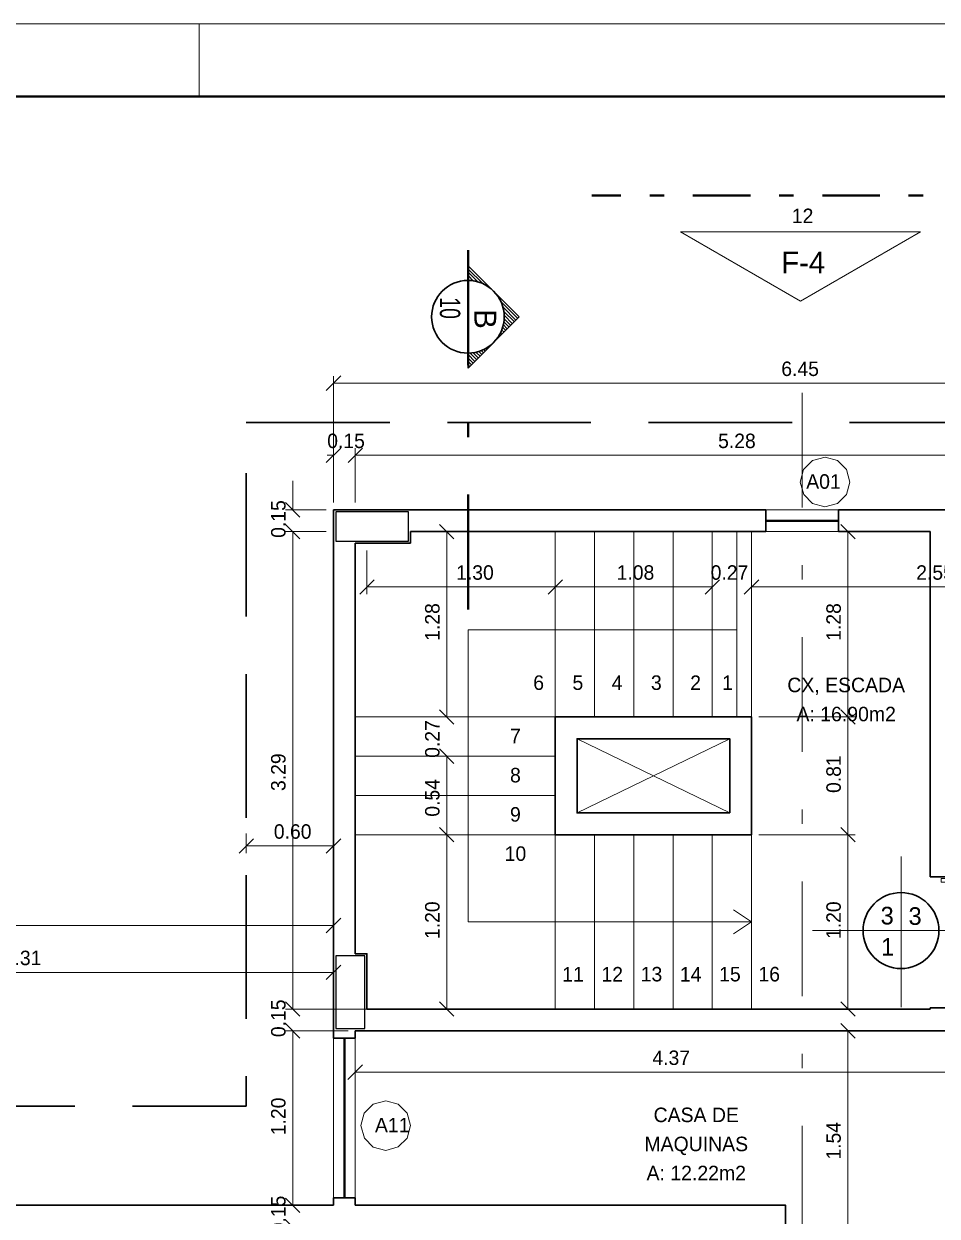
# Model space of a CAD drawing. Header units: metres. Extents: x 3.9 to 63.3, y 8 to 50.1.
# Drawn here: x 25.14 to 31.43, y 41.86 to 50.07 of the extents above; entities that cross this region are included whole.
import ezdxf
from ezdxf.enums import TextEntityAlignment as Align

# ---------------------------------------------------------------- set-up
doc = ezdxf.new("R2010")
doc.units = ezdxf.units.M
doc.header["$MEASUREMENT"] = 0
doc.linetypes.add('DGN Style 3', pattern=[1.383601, 0.988287, -0.395315])
doc.linetypes.add('DGN Style 4', pattern=[1.582247, 0.790629, -0.395315, 0.000988287, -0.395315])
doc.layers.get('Defpoints').update_dxf_attribs({"lineweight": 0})
for name, color, linetype, lineweight in [('$1$23B - Cotas Aux 2', 7, 'Continuous', 0), ('$2$23B - Cotas Aux 2', 7, 'Continuous', 0), ('00-EDIFICACOES TÉRREO', 7, 'Continuous', 0), ('34 - Mobiliário', 7, 'Continuous', 0), ('CORNIJAS_VAR NA PLANTA PTIPO 1', 7, 'Continuous', 0), ('Level 12', 7, 'Continuous', 0), ('Level 25-1', 7, 'Continuous', 0), ('Level 27-1', 7, 'Continuous', 0), ('Level 3', 7, 'Continuous', 0), ('Level 39', 7, 'Continuous', 0), ('Level 46', 7, 'Continuous', 0), ('Level 60-1', 7, 'Continuous', 0), ('Level 63', 7, 'Continuous', 0)]:
    doc.layers.add(name, color=color, linetype=linetype, lineweight=lineweight)
doc.layers.add('6', color=6, linetype='Continuous')
doc.styles.add('Style-INTL_ENGINEERING', font='INTL_ENGINEERING.shx')
doc.dimstyles.get("Standard").update_dxf_attribs({"dimtxt": 0.18, "dimasz": 0.18, "dimexe": 0.18, "dimexo": 0.0625, "dimgap": 0.09, "dimtad": 0, "dimtih": 1, "dimtoh": 1, "dimdec": 4, "dimzin": 1, "dimdsep": 46, "dimtxsty": 'Standard', "dimcen": 0, "dimadec": 0, "dimazin": 0, "dimtfac": 1, "dimtdec": 4, "dimtofl": 0, "dimtmove": 0, "dimatfit": 3, "dimfxl": 0, "dimtolj": 1, "dimtzin": 1, "dimarcsym": 0})

# ---------------------------------------------------------------- blocks, each defined once
blk = doc.blocks.new('*D391')
at = {"layer": 'Defpoints', "color": 2, "linetype": 'Continuous', "lineweight": 0}
for p, q in [((27.2241, 47.546), (27.3236, 47.6455)), ((27.2738, 46.7741), (27.2738, 47.6453)), ((27.2738, 47.5958), (33.7253, 47.5958)), ((33.775, 47.6455), (33.6755, 47.546)), ((33.7253, 46.7741), (33.7253, 47.6453))]:
    blk.add_line(p, q, dxfattribs=at)
at = {"layer": 'Defpoints'}
for p in [(30.4995, 47.5958), (33.7253, 47.5958), (27.2738, 46.7246), (33.7253, 46.7246)]:
    blk.add_point(p, dxfattribs=at)
at = {"layer": 'Defpoints', "color": 2, "linetype": 'Continuous', "lineweight": 0, "style": 'Style-INTL_ENGINEERING'}
blk.add_text('6.45', height=0.0995, dxfattribs=at).set_placement((30.355, 47.695), align=Align.MIDDLE_LEFT)
blk = doc.blocks.new('_Oblique')
at = {"color": 0, "linetype": 'ByBlock', "lineweight": -2}
blk.add_line((0.5, 0.5), (-0.5, -0.5), dxfattribs=at)
blk = doc.blocks.new('*D393')
at = {"layer": 'Defpoints', "color": 2, "linetype": 'Continuous', "lineweight": 0}
for p, q in [((27.3741, 47.0501), (27.4736, 47.1496)), ((27.4238, 46.7741), (27.4238, 47.1493)), ((27.4238, 47.0998), (32.7002, 47.0998)), ((32.75, 47.1496), (32.6505, 47.0501)), ((32.7002, 46.6241), (32.7002, 47.1493))]:
    blk.add_line(p, q, dxfattribs=at)
at = {"layer": 'Defpoints'}
for p in [(30.062, 47.0998), (32.7002, 47.0998), (27.4238, 46.7246), (32.7002, 46.5746)]:
    blk.add_point(p, dxfattribs=at)
at = {"layer": 'Defpoints', "color": 2, "linetype": 'Continuous', "lineweight": 0, "style": 'Style-INTL_ENGINEERING'}
blk.add_text('5.28', height=0.0995, dxfattribs=at).set_placement((29.9202, 47.1991), align=Align.MIDDLE_LEFT)
blk = doc.blocks.new('*D392')
at = {"layer": 'Defpoints', "color": 2, "linetype": 'Continuous', "lineweight": 0}
for p, q in [((27.3236, 47.1496), (27.2241, 47.0501)), ((27.2309, 47.0998), (27.2738, 47.0998)), ((27.2738, 46.7741), (27.2738, 47.1493)), ((27.3741, 47.0501), (27.4736, 47.1496)), ((27.4238, 46.7741), (27.4238, 47.1493)), ((27.6233, 47.0998), (27.4238, 47.0998))]:
    blk.add_line(p, q, dxfattribs=at)
at = {"layer": 'Defpoints'}
for p in [(27.3488, 47.0998), (27.4238, 47.0998), (27.2738, 46.7246), (27.4238, 46.7246)]:
    blk.add_point(p, dxfattribs=at)
at = {"layer": 'Defpoints', "color": 2, "linetype": 'Continuous', "lineweight": 0, "style": 'Style-INTL_ENGINEERING'}
blk.add_text('0.15', height=0.0995, dxfattribs=at).set_placement((27.2309, 47.1991), align=Align.MIDDLE_LEFT)
blk = doc.blocks.new('*D398')
at = {"layer": 'Defpoints', "color": 2, "linetype": 'Continuous', "lineweight": 0}
for p, q in [((28.8002, 46.4476), (28.8002, 46.1443)), ((29.8803, 46.4476), (29.8803, 46.1443)), ((28.7505, 46.1441), (28.85, 46.2436)), ((28.8002, 46.1938), (29.8803, 46.1938)), ((29.93, 46.2436), (29.8305, 46.1441))]:
    blk.add_line(p, q, dxfattribs=at)
at = {"layer": 'Defpoints'}
for p in [(28.8002, 46.4971), (29.8803, 46.4971), (29.3403, 46.1938), (29.8803, 46.1938)]:
    blk.add_point(p, dxfattribs=at)
at = {"layer": 'Defpoints', "color": 2, "linetype": 'Continuous', "lineweight": 0, "style": 'Style-INTL_ENGINEERING'}
blk.add_text('1.08', height=0.0995, dxfattribs=at).set_placement((29.2223, 46.2931), align=Align.MIDDLE_LEFT)
blk = doc.blocks.new('*D399')
at = {"layer": 'Defpoints', "color": 2, "linetype": 'Continuous', "lineweight": 0}
for p, q in [((30.1502, 46.5251), (30.1502, 46.1443)), ((29.8803, 46.4476), (29.8803, 46.1443)), ((29.6808, 46.1938), (29.8803, 46.1938)), ((29.93, 46.2436), (29.8305, 46.1441)), ((30.1005, 46.1441), (30.2, 46.2436)), ((30.3498, 46.1938), (30.1502, 46.1938))]:
    blk.add_line(p, q, dxfattribs=at)
at = {"layer": 'Defpoints'}
for p in [(30.1502, 46.5746), (29.8803, 46.4971), (30.0153, 46.1938), (30.1502, 46.1938)]:
    blk.add_point(p, dxfattribs=at)
at = {"layer": 'Defpoints', "color": 2, "linetype": 'Continuous', "lineweight": 0, "style": 'Style-INTL_ENGINEERING'}
blk.add_text('0.27', height=0.0995, dxfattribs=at).set_placement((29.8691, 46.2931), align=Align.MIDDLE_LEFT)
blk = doc.blocks.new('*D400')
at = {"layer": 'Defpoints', "color": 2, "linetype": 'Continuous', "lineweight": 0}
for p, q in [((30.1502, 46.5251), (30.1502, 46.1443)), ((32.7002, 46.5251), (32.7002, 46.1443)), ((30.1005, 46.1441), (30.2, 46.2436)), ((30.1502, 46.1938), (32.7002, 46.1938)), ((32.75, 46.2436), (32.6505, 46.1441))]:
    blk.add_line(p, q, dxfattribs=at)
at = {"layer": 'Defpoints'}
for p in [(30.1502, 46.5746), (32.7002, 46.5746), (31.4252, 46.1938), (32.7002, 46.1938)]:
    blk.add_point(p, dxfattribs=at)
at = {"layer": 'Defpoints', "color": 2, "linetype": 'Continuous', "lineweight": 0, "style": 'Style-INTL_ENGINEERING'}
blk.add_text('2.55', height=0.0995, dxfattribs=at).set_placement((31.2834, 46.2931), align=Align.MIDDLE_LEFT)
blk = doc.blocks.new('*D397')
at = {"layer": 'Defpoints', "color": 2, "linetype": 'Continuous', "lineweight": 0}
for p, q in [((27.5045, 46.4447), (27.5045, 46.1443)), ((28.8002, 46.4476), (28.8002, 46.1443)), ((27.4548, 46.1441), (27.5543, 46.2436)), ((27.5045, 46.1938), (28.8002, 46.1938)), ((28.85, 46.2436), (28.7505, 46.1441))]:
    blk.add_line(p, q, dxfattribs=at)
at = {"layer": 'Defpoints'}
for p in [(27.5045, 46.4942), (28.8002, 46.4971), (28.2358, 46.1938), (28.8002, 46.1938)]:
    blk.add_point(p, dxfattribs=at)
at = {"layer": 'Defpoints', "color": 2, "linetype": 'Continuous', "lineweight": 0, "style": 'Style-INTL_ENGINEERING'}
blk.add_text('1.30', height=0.0995, dxfattribs=at).set_placement((28.1179, 46.2931), align=Align.MIDDLE_LEFT)
blk = doc.blocks.new('*D402')
at = {"layer": 'Defpoints', "color": 2, "linetype": 'Continuous', "lineweight": 0}
for p, q in [((30.1998, 45.299), (30.8635, 45.299)), ((30.7642, 45.3488), (30.8637, 45.2493)), ((30.814, 44.489), (30.814, 45.299)), ((30.1998, 44.489), (30.8635, 44.489)), ((30.8637, 44.4393), (30.7642, 44.5388))]:
    blk.add_line(p, q, dxfattribs=at)
at = {"layer": 'Defpoints'}
for p in [(30.1502, 45.299), (30.814, 45.299), (30.814, 44.894), (30.1502, 44.489)]:
    blk.add_point(p, dxfattribs=at)
at = {"layer": 'Defpoints', "color": 2, "linetype": 'Continuous', "lineweight": 0, "style": 'Style-INTL_ENGINEERING'}
blk.add_text('0.81', height=0.0995, rotation=90, dxfattribs=at).set_placement((30.7147, 44.7761), align=Align.MIDDLE_LEFT)
blk = doc.blocks.new('*D403')
at = {"layer": 'Defpoints', "color": 2, "linetype": 'Continuous', "lineweight": 0}
for p, q in [((30.7642, 46.6244), (30.8637, 46.5249)), ((30.1998, 46.5746), (30.8635, 46.5746)), ((30.814, 45.299), (30.814, 46.5746)), ((30.1998, 45.299), (30.8635, 45.299)), ((30.8637, 45.2493), (30.7642, 45.3488))]:
    blk.add_line(p, q, dxfattribs=at)
at = {"layer": 'Defpoints'}
for p in [(30.1502, 46.5746), (30.814, 46.5746), (30.814, 45.9368), (30.1502, 45.299)]:
    blk.add_point(p, dxfattribs=at)
at = {"layer": 'Defpoints', "color": 2, "linetype": 'Continuous', "lineweight": 0, "style": 'Style-INTL_ENGINEERING'}
blk.add_text('1.28', height=0.0995, rotation=90, dxfattribs=at).set_placement((30.7147, 45.8232), align=Align.MIDDLE_LEFT)
blk = doc.blocks.new('*D401')
at = {"layer": 'Defpoints', "color": 2, "linetype": 'Continuous', "lineweight": 0}
for p, q in [((30.1998, 44.489), (30.8635, 44.489)), ((30.7642, 44.5388), (30.8637, 44.4393)), ((30.814, 43.289), (30.814, 44.489)), ((30.8637, 43.2393), (30.7642, 43.3388)), ((30.1998, 43.289), (30.8635, 43.289))]:
    blk.add_line(p, q, dxfattribs=at)
at = {"layer": 'Defpoints'}
for p in [(30.1502, 44.489), (30.814, 44.489), (30.814, 43.889), (30.1502, 43.289)]:
    blk.add_point(p, dxfattribs=at)
at = {"layer": 'Defpoints', "color": 2, "linetype": 'Continuous', "lineweight": 0, "style": 'Style-INTL_ENGINEERING'}
blk.add_text('1.20', height=0.0995, rotation=90, dxfattribs=at).set_placement((30.7147, 43.7711), align=Align.MIDDLE_LEFT)
blk = doc.blocks.new('*D407')
at = {"layer": 'Defpoints', "color": 2, "linetype": 'Continuous', "lineweight": 0}
for p, q in [((27.4235, 43.0895), (27.4235, 42.8055)), ((31.7969, 42.9896), (31.7969, 42.8055)), ((27.3738, 42.8052), (27.4733, 42.9047)), ((27.4235, 42.855), (31.7969, 42.855)), ((31.8466, 42.9047), (31.7471, 42.8052))]:
    blk.add_line(p, q, dxfattribs=at)
at = {"layer": 'Defpoints'}
for p in [(27.4235, 43.139), (31.7969, 43.0391), (29.6102, 42.855), (31.7969, 42.855)]:
    blk.add_point(p, dxfattribs=at)
at = {"layer": 'Defpoints', "color": 2, "linetype": 'Continuous', "lineweight": 0, "style": 'Style-INTL_ENGINEERING'}
blk.add_text('4.37', height=0.0995, dxfattribs=at).set_placement((29.4684, 42.9542), align=Align.MIDDLE_LEFT)
blk = doc.blocks.new('*D415')
at = {"layer": 'Defpoints', "color": 2, "linetype": 'Continuous', "lineweight": 0}
for p, q in [((26.9934, 42.1385), (26.9934, 41.939)), ((27.0432, 41.8893), (26.9437, 41.9888)), ((27.1743, 41.939), (26.9439, 41.939)), ((26.9437, 41.8388), (27.0432, 41.7393)), ((27.1743, 41.789), (26.9439, 41.789)), ((26.9934, 41.7461), (26.9934, 41.789))]:
    blk.add_line(p, q, dxfattribs=at)
at = {"layer": 'Defpoints'}
for p in [(26.9934, 41.939), (27.2238, 41.939), (26.9934, 41.864), (27.2238, 41.789)]:
    blk.add_point(p, dxfattribs=at)
at = {"layer": 'Defpoints', "color": 2, "linetype": 'Continuous', "lineweight": 0, "style": 'Style-INTL_ENGINEERING'}
blk.add_text('0.15', height=0.0995, rotation=90, dxfattribs=at).set_placement((26.8942, 41.7461), align=Align.MIDDLE_LEFT)
blk = doc.blocks.new('*D416')
at = {"layer": 'Defpoints', "color": 2, "linetype": 'Continuous', "lineweight": 0}
for p, q in [((26.9437, 43.1888), (27.0432, 43.0893)), ((27.3743, 43.139), (26.9439, 43.139)), ((26.9934, 41.939), (26.9934, 43.139)), ((27.0432, 41.8893), (26.9437, 41.9888)), ((27.1743, 41.939), (26.9439, 41.939))]:
    blk.add_line(p, q, dxfattribs=at)
at = {"layer": 'Defpoints'}
for p in [(26.9934, 43.139), (27.4238, 43.139), (26.9934, 42.539), (27.2238, 41.939)]:
    blk.add_point(p, dxfattribs=at)
at = {"layer": 'Defpoints', "color": 2, "linetype": 'Continuous', "lineweight": 0, "style": 'Style-INTL_ENGINEERING'}
blk.add_text('1.20', height=0.0995, rotation=90, dxfattribs=at).set_placement((26.8942, 42.4211), align=Align.MIDDLE_LEFT)
blk = doc.blocks.new('*D417')
at = {"layer": 'Defpoints', "color": 2, "linetype": 'Continuous', "lineweight": 0}
for p, q in [((26.9934, 43.4885), (26.9934, 43.289)), ((27.0432, 43.2393), (26.9437, 43.3388)), ((27.5658, 43.289), (26.9439, 43.289)), ((26.9437, 43.1888), (27.0432, 43.0893)), ((27.3743, 43.139), (26.9439, 43.139)), ((26.9934, 43.0961), (26.9934, 43.139))]:
    blk.add_line(p, q, dxfattribs=at)
at = {"layer": 'Defpoints'}
for p in [(26.9934, 43.289), (27.6153, 43.289), (26.9934, 43.214), (27.4238, 43.139)]:
    blk.add_point(p, dxfattribs=at)
at = {"layer": 'Defpoints', "color": 2, "linetype": 'Continuous', "lineweight": 0, "style": 'Style-INTL_ENGINEERING'}
blk.add_text('0.15', height=0.0995, rotation=90, dxfattribs=at).set_placement((26.8942, 43.0961), align=Align.MIDDLE_LEFT)
blk = doc.blocks.new('*D418')
at = {"layer": 'Defpoints', "color": 2, "linetype": 'Continuous', "lineweight": 0}
for p, q in [((26.9437, 46.6244), (27.0432, 46.5249)), ((27.2243, 46.5746), (26.9439, 46.5746)), ((26.9934, 43.289), (26.9934, 46.5746)), ((27.0432, 43.2393), (26.9437, 43.3388)), ((27.5658, 43.289), (26.9439, 43.289))]:
    blk.add_line(p, q, dxfattribs=at)
at = {"layer": 'Defpoints'}
for p in [(26.9934, 46.5746), (27.2738, 46.5746), (26.9934, 44.9318), (27.6153, 43.289)]:
    blk.add_point(p, dxfattribs=at)
at = {"layer": 'Defpoints', "color": 2, "linetype": 'Continuous', "lineweight": 0, "style": 'Style-INTL_ENGINEERING'}
blk.add_text('3.29', height=0.0995, rotation=90, dxfattribs=at).set_placement((26.8942, 44.7896), align=Align.MIDDLE_LEFT)
blk = doc.blocks.new('*D419')
at = {"layer": 'Defpoints', "color": 2, "linetype": 'Continuous', "lineweight": 0}
for p, q in [((26.9934, 46.9241), (26.9934, 46.7246)), ((27.0432, 46.6749), (26.9437, 46.7744)), ((27.2243, 46.7246), (26.9439, 46.7246)), ((26.9437, 46.6244), (27.0432, 46.5249)), ((27.2243, 46.5746), (26.9439, 46.5746)), ((26.9934, 46.5317), (26.9934, 46.5746))]:
    blk.add_line(p, q, dxfattribs=at)
at = {"layer": 'Defpoints'}
for p in [(26.9934, 46.7246), (27.2738, 46.7246), (26.9934, 46.6496), (27.2738, 46.5746)]:
    blk.add_point(p, dxfattribs=at)
at = {"layer": 'Defpoints', "color": 2, "linetype": 'Continuous', "lineweight": 0, "style": 'Style-INTL_ENGINEERING'}
blk.add_text('0.15', height=0.0995, rotation=90, dxfattribs=at).set_placement((26.8942, 46.5317), align=Align.MIDDLE_LEFT)
blk = doc.blocks.new('*U420')
at = {"layer": '00-EDIFICACOES TÉRREO', "color": 4, "linetype": 'Continuous', "lineweight": 0, "flags": 128}
blk.add_lwpolyline([(0.171, 0), (0.147, 0.0856), (0.0857, 0.1478), (-0.0002, 0.1705), (-0.0859, 0.1477), (-0.1482, 0.0857), (-0.171, -0.0002), (-0.147, -0.0858), (-0.0864, -0.1478), (-0.0005, -0.1705), (0.0861, -0.1472), (0.1471, -0.0859)], close=True, dxfattribs=at)
at = {"layer": '00-EDIFICACOES TÉRREO', "color": 4, "linetype": 'Continuous', "lineweight": 0, "style": 'Style-INTL_ENGINEERING'}
blk.add_text('A11', height=0.09997, rotation=0.00068, dxfattribs=at).set_placement((-0.0748, -0.0468))
blk = doc.blocks.new('*D422')
at = {"layer": 'Defpoints', "color": 2, "linetype": 'Continuous', "lineweight": 0}
for p, q in [((28.0033, 45.0788), (28.1028, 44.9793)), ((28.0625, 45.029), (28.0035, 45.029)), ((28.053, 44.489), (28.053, 45.029)), ((28.1028, 44.4393), (28.0033, 44.5388)), ((28.0625, 44.489), (28.0035, 44.489))]:
    blk.add_line(p, q, dxfattribs=at)
at = {"layer": 'Defpoints'}
for p in [(28.053, 45.029), (28.112, 45.029), (28.053, 44.759), (28.112, 44.489)]:
    blk.add_point(p, dxfattribs=at)
at = {"layer": 'Defpoints', "color": 2, "linetype": 'Continuous', "lineweight": 0, "style": 'Style-INTL_ENGINEERING'}
blk.add_text('0.54', height=0.0995, rotation=90, dxfattribs=at).set_placement((27.9537, 44.6129), align=Align.MIDDLE_LEFT)
blk = doc.blocks.new('*D423')
at = {"layer": 'Defpoints', "color": 2, "linetype": 'Continuous', "lineweight": 0}
for p, q in [((28.053, 45.4985), (28.053, 45.299)), ((28.1028, 45.2493), (28.0033, 45.3488)), ((28.0625, 45.299), (28.0035, 45.299)), ((28.0033, 45.0788), (28.1028, 44.9793)), ((28.0625, 45.029), (28.0035, 45.029)), ((28.053, 44.8295), (28.053, 45.029))]:
    blk.add_line(p, q, dxfattribs=at)
at = {"layer": 'Defpoints'}
for p in [(28.053, 45.299), (28.112, 45.299), (28.053, 45.164), (28.112, 45.029)]:
    blk.add_point(p, dxfattribs=at)
at = {"layer": 'Defpoints', "color": 2, "linetype": 'Continuous', "lineweight": 0, "style": 'Style-INTL_ENGINEERING'}
blk.add_text('0.27', height=0.0995, rotation=90, dxfattribs=at).set_placement((27.9537, 45.0179), align=Align.MIDDLE_LEFT)
blk = doc.blocks.new('*D424')
at = {"layer": 'Defpoints', "color": 2, "linetype": 'Continuous', "lineweight": 0}
for p, q in [((28.0033, 46.6244), (28.1028, 46.5249)), ((28.255, 46.5746), (28.0035, 46.5746)), ((28.053, 45.299), (28.053, 46.5746)), ((28.1028, 45.2493), (28.0033, 45.3488)), ((28.0625, 45.299), (28.0035, 45.299))]:
    blk.add_line(p, q, dxfattribs=at)
at = {"layer": 'Defpoints'}
for p in [(28.053, 46.5746), (28.3045, 46.5746), (28.053, 45.9368), (28.112, 45.299)]:
    blk.add_point(p, dxfattribs=at)
at = {"layer": 'Defpoints', "color": 2, "linetype": 'Continuous', "lineweight": 0, "style": 'Style-INTL_ENGINEERING'}
blk.add_text('1.28', height=0.0995, rotation=90, dxfattribs=at).set_placement((27.9537, 45.8232), align=Align.MIDDLE_LEFT)
blk = doc.blocks.new('*D421')
at = {"layer": 'Defpoints', "color": 2, "linetype": 'Continuous', "lineweight": 0}
for p, q in [((28.0033, 44.5388), (28.1028, 44.4393)), ((28.0625, 44.489), (28.0035, 44.489)), ((28.053, 43.289), (28.053, 44.489)), ((28.1028, 43.2393), (28.0033, 43.3388)), ((28.7508, 43.289), (28.0035, 43.289))]:
    blk.add_line(p, q, dxfattribs=at)
at = {"layer": 'Defpoints'}
for p in [(28.053, 44.489), (28.112, 44.489), (28.053, 43.889), (28.8002, 43.289)]:
    blk.add_point(p, dxfattribs=at)
at = {"layer": 'Defpoints', "color": 2, "linetype": 'Continuous', "lineweight": 0, "style": 'Style-INTL_ENGINEERING'}
blk.add_text('1.20', height=0.0995, rotation=90, dxfattribs=at).set_placement((27.9537, 43.7711), align=Align.MIDDLE_LEFT)
blk = doc.blocks.new('*D505')
at = {"layer": 'Defpoints', "color": 2, "linetype": 'Continuous', "lineweight": 0}
for p, q in [((22.9148, 43.492), (23.0143, 43.5915)), ((22.9645, 42.7385), (22.9645, 43.5913)), ((27.3236, 43.5915), (27.2241, 43.492)), ((27.2738, 43.1386), (27.2738, 43.5913)), ((22.9645, 43.5418), (27.2738, 43.5418))]:
    blk.add_line(p, q, dxfattribs=at)
at = {"layer": 'Defpoints'}
for p in [(25.1192, 43.5418), (27.2738, 43.5418), (27.2738, 43.0891), (22.9645, 42.689)]:
    blk.add_point(p, dxfattribs=at)
at = {"layer": 'Defpoints', "color": 2, "linetype": 'Continuous', "lineweight": 0, "style": 'Style-INTL_ENGINEERING'}
blk.add_text('4.31', height=0.0995, dxfattribs=at).set_placement((25.0056, 43.641), align=Align.MIDDLE_LEFT)
blk = doc.blocks.new('*D506')
at = {"layer": 'Defpoints', "color": 2, "linetype": 'Continuous', "lineweight": 0}
for p, q in [((14.0848, 43.8142), (14.1843, 43.9137)), ((14.1346, 42.7385), (14.1346, 43.9134)), ((27.3236, 43.9137), (27.2241, 43.8142)), ((27.2738, 43.4886), (27.2738, 43.9134)), ((27.2738, 43.8639), (14.1346, 43.8639))]:
    blk.add_line(p, q, dxfattribs=at)
at = {"layer": 'Defpoints'}
for p in [(14.1346, 43.8639), (20.7042, 43.8639), (27.2738, 43.4391), (14.1346, 42.689)]:
    blk.add_point(p, dxfattribs=at)
at = {"layer": 'Defpoints', "color": 2, "linetype": 'Continuous', "lineweight": 0, "style": 'Style-INTL_ENGINEERING'}
blk.add_text('13.14', height=0.0995, dxfattribs=at).set_placement((20.5741, 43.9632), align=Align.MIDDLE_LEFT)
blk = doc.blocks.new('*D598')
at = {"layer": 'Defpoints', "color": 2, "linetype": 'Continuous', "lineweight": 0}
for p, q in [((30.7642, 43.1888), (30.8637, 43.0893)), ((29.6598, 43.139), (30.8635, 43.139)), ((30.814, 43.139), (30.814, 41.5946)), ((30.8637, 41.5449), (30.7642, 41.6444)), ((31.0415, 41.5946), (30.7645, 41.5946))]:
    blk.add_line(p, q, dxfattribs=at)
at = {"layer": 'Defpoints'}
for p in [(29.6103, 43.139), (30.814, 42.3668), (30.814, 41.5946), (31.091, 41.5946)]:
    blk.add_point(p, dxfattribs=at)
at = {"layer": 'Defpoints', "color": 2, "linetype": 'Continuous', "lineweight": 0, "style": 'Style-INTL_ENGINEERING'}
blk.add_text('1.54', height=0.0995, rotation=90, dxfattribs=at).set_placement((30.7147, 42.2532), align=Align.MIDDLE_LEFT)
blk = doc.blocks.new('*U615')
at = {"layer": 'Level 3', "color": 2, "linetype": 'DGN Style 4', "lineweight": 40}
blk.add_line((-0.729, -2.874), (-0.729, 2.873), dxfattribs=at)
at = {"layer": 'Level 3', "color": 2, "linetype": 'Continuous', "lineweight": 13, "extrusion": (0, 0, -1), "flags": 128}
blk.add_lwpolyline([(0.228, 1.65), (0.228, -1.651), (-0.726, -0.002)], close=True, dxfattribs=at)
at = {"layer": 'Level 3', "color": 2, "linetype": 'Continuous', "lineweight": 30, "extrusion": (0, 0, -1), "style": 'Style-INTL_ENGINEERING'}
blk.add_text('F-4', height=0.3001, rotation=269.9993, dxfattribs=at).set_placement((-0.194, -0.038), align=Align.MIDDLE_CENTER)
at = {"layer": 'Level 3', "color": 2, "linetype": 'Continuous', "lineweight": 13, "extrusion": (0, 0, -1), "style": 'Style-INTL_ENGINEERING'}
blk.add_text('12', height=0.2, rotation=269.9993, dxfattribs=at).set_placement((0.448, -0.03), align=Align.MIDDLE_CENTER)
blk = doc.blocks.new('*U617')
at = {"layer": 'Level 3', "color": 2, "linetype": 'DGN Style 4', "lineweight": 40}
blk.add_line((-0.0443, 6.0394), (-0.0447, 8.5529), dxfattribs=at)
at = {"layer": 'Level 3', "color": 2, "linetype": 'Continuous', "lineweight": 30}
for p, q in [((-0.0454, 8.3031), (-0.0451, 8.406)), ((-0.0451, 8.406), (0.308, 8.0529)), ((0.308, 8.0529), (-0.0446, 7.699)), ((-0.0446, 7.699), (-0.0454, 7.803))]:
    blk.add_line(p, q, dxfattribs=at)
at = {"layer": 'Level 3', "color": 2, "linetype": 'Continuous', "lineweight": 13}
for p, q in [((-0.0449, 8.384), (0.0591, 8.2804)), ((-0.0453, 8.3127), (-0.0335, 8.302)), ((-0.0446, 8.3599), (0.0223, 8.2945)), ((-0.0444, 8.3369), (-0.0075, 8.2998)), ((0.1824, 8.157), (0.2975, 8.0418)), ((0.1963, 8.1197), (0.2854, 8.0304)), ((0.2017, 8.0899), (0.2744, 8.0179)), ((0.2044, 8.0405), (0.2503, 7.9939)), ((0.2045, 8.0642), (0.2619, 8.0062)), ((0.1885, 7.9621), (0.2033, 7.9468)), ((0.1944, 7.9799), (0.2156, 7.9588)), ((0.1992, 7.9988), (0.2257, 7.9709)), ((0.2024, 8.0197), (0.2384, 7.9832)), ((0.1442, 7.8893), (0.1445, 7.8877)), ((0.1545, 7.902), (0.1561, 7.9)), ((0.1641, 7.9161), (0.1679, 7.9119)), ((0.1732, 7.9299), (0.1791, 7.9239)), ((0.1812, 7.9459), (0.1914, 7.936)), ((-0.0446, 7.795), (0.0026, 7.7469)), ((-0.0295, 7.8028), (0.0143, 7.7592)), ((-0.0085, 7.8048), (0.0263, 7.7717)), ((0.0113, 7.809), (0.0384, 7.782)), ((0.0302, 7.8138), (0.0496, 7.794)), ((0.0473, 7.8199), (0.0619, 7.8061)), ((0.0635, 7.8278), (0.0733, 7.8177)), ((0.079, 7.836), (0.0854, 7.8292)), ((0.0934, 7.8452), (0.0973, 7.841)), ((0.1075, 7.8548), (0.1091, 7.8529)), ((-0.045, 7.771), (-0.0086, 7.7348)), ((-0.0448, 7.748), (-0.0208, 7.7227)), ((-0.0446, 7.7238), (-0.033, 7.7124)), ((-0.0444, 7.7008), (-0.0446, 7.7001))]:
    blk.add_line(p, q, dxfattribs=at)
at = {"layer": 'Level 3', "color": 2, "linetype": 'Continuous', "lineweight": 30}
blk.add_circle((-0.0451, 8.0536), 0.25, dxfattribs=at)
at = {"layer": 'Level 3', "color": 2, "linetype": 'Continuous', "lineweight": 13}
blk.add_arc((-0.0451, 8.0536), 0.25, 270.00068, 90.00068, dxfattribs=at)
for p in [(0.1321, 7.8768), (0.1203, 7.8649)]:
    blk.add_point(p, dxfattribs=at)
at = {"layer": 'Level 3', "color": 2, "linetype": 'Continuous', "lineweight": 13, "style": 'Style-INTL_ENGINEERING', "width": 0.714283}
blk.add_text('10', height=0.13999, rotation=270.00068, dxfattribs=at).set_placement((-0.168, 8.0391), align=Align.MIDDLE_RIGHT)
at = {"layer": 'Level 3', "color": 2, "linetype": 'Continuous', "lineweight": 30, "style": 'Style-INTL_ENGINEERING'}
blk.add_text('B', height=0.15, rotation=270.00068, dxfattribs=at).set_placement((-0.0005, 8.105))
blk = doc.blocks.new('INDESP')
at = {"layer": 'Level 3', "color": 131, "linetype": 'Continuous', "lineweight": 0}
for p, q in [((0.01506, -0.01302), (0.01507, 0.01257)), ((0.00001, 0), (0.03099, 0))]:
    blk.add_line(p, q, dxfattribs=at)
at = {"layer": 'Level 3', "color": 131, "linetype": 'Continuous', "lineweight": 13}
blk.add_line((0.0221, 0), (0.02213, 0.00002), dxfattribs=at)
at = {"layer": 'Level 3', "color": 131, "linetype": 'Continuous', "lineweight": 30}
blk.add_circle((0.01505, 0.00001), 0.00645, dxfattribs=at)
at = {"layer": 'Level 3', "color": 131, "linetype": 'Continuous', "lineweight": 30, "style": 'Style-INTL_ENGINEERING'}
for s, p in [('3', (0.01159, 0.00105)), ('3', (0.01633, 0.00098)), ('1', (0.01167, -0.00425))]:
    blk.add_text(s, height=0.003, rotation=0, dxfattribs=at).set_placement(p)
blk = doc.blocks.new('*U346')
at = {"layer": '00-EDIFICACOES TÉRREO', "color": 4, "linetype": 'Continuous', "lineweight": 0, "flags": 128}
blk.add_lwpolyline([(0.00342, 0), (0.00294, 0.00172), (0.00172, 0.00296), (0, 0.00342), (-0.00171, 0.00296), (-0.00296, 0.00172), (-0.00341, 0), (-0.00294, -0.00171), (-0.00172, -0.00295), (-0.00001, -0.00341), (0.00173, -0.00294), (0.00295, -0.00171)], close=True, dxfattribs=at)
at = {"layer": '00-EDIFICACOES TÉRREO', "color": 4, "linetype": 'Continuous', "lineweight": 0, "style": 'Style-INTL_ENGINEERING'}
blk.add_text('A01', height=0.001999, rotation=359.9999, dxfattribs=at).set_placement((-0.00259, -0.00093))
blk = doc.blocks.new('*D629')
at = {"layer": 'Defpoints', "color": 2, "linetype": 'Continuous', "lineweight": 0}
for p, q in [((26.6739, 44.4975), (26.6739, 44.3622)), ((26.6241, 44.3619), (26.7236, 44.4614)), ((26.8636, 44.4117), (26.6739, 44.4117)), ((26.6739, 44.4117), (27.2738, 44.4117)), ((27.3236, 44.4614), (27.2241, 44.3619)), ((27.2738, 44.4312), (27.2738, 44.3622))]:
    blk.add_line(p, q, dxfattribs=at)
at = {"layer": 'Defpoints'}
for p in [(26.6739, 44.547), (27.2738, 44.4807), (26.6739, 44.4117), (27.0167, 44.4117)]:
    blk.add_point(p, dxfattribs=at)
at = {"layer": 'Defpoints', "color": 2, "linetype": 'Continuous', "lineweight": 0, "style": 'Style-INTL_ENGINEERING'}
blk.add_text('0.60', height=0.0995, dxfattribs=at).set_placement((26.8636, 44.5109), align=Align.MIDDLE_LEFT)
blk = doc.blocks.new('J140B_')
at = {"layer": '$1$23B - Cotas Aux 2', "color": 7, "linetype": 'Continuous', "lineweight": 30}
for p, q in [((0, 0), (0, 0.15)), ((0.5001, 0), (0.5, 0.15))]:
    blk.add_line(p, q, dxfattribs=at)
at = {"layer": '$1$23B - Cotas Aux 2', "color": 7, "linetype": 'Continuous', "lineweight": 0}
for p, q in [((0, 0.15), (0.5, 0.15)), ((0, 0), (0.5001, 0))]:
    blk.add_line(p, q, dxfattribs=at)
at = {"layer": 'Level 60-1', "color": 7, "linetype": 'Continuous', "lineweight": 40}
blk.add_line((0, 0.075), (0.5001, 0.075), dxfattribs=at)
blk = doc.blocks.new('*U75')
at = {"layer": '34 - Mobiliário', "color": 7, "linetype": 'Continuous', "lineweight": 40}
blk.add_line((0, 0.55), (0, -0.55), dxfattribs=at)
at = {"layer": 'CORNIJAS_VAR NA PLANTA PTIPO 1', "color": 7, "linetype": 'Continuous', "lineweight": 30}
for p, q in [((-0.075, 0.55), (0.075, 0.55)), ((-0.075, -0.55), (0.075, -0.55))]:
    blk.add_line(p, q, dxfattribs=at)
at = {"layer": 'CORNIJAS_VAR NA PLANTA PTIPO 1', "color": 7, "linetype": 'Continuous', "lineweight": 0}
for p, q in [((-0.075, 0.55), (-0.075, -0.55)), ((0.075, 0.55), (0.075, -0.55))]:
    blk.add_line(p, q, dxfattribs=at)
blk = doc.blocks.new('P80D')
at = {"layer": '$1$23B - Cotas Aux 2', "color": 7, "linetype": 'Continuous', "lineweight": 30}
for p, q in [((0, 0), (0, 0.15)), ((0.9, 0), (0.9, 0.15))]:
    blk.add_line(p, q, dxfattribs=at)
at = {"layer": '$2$23B - Cotas Aux 2', "color": 7, "linetype": 'Continuous', "lineweight": 13}
for p, q in [((0.035, 0.975), (0.01, 0.975)), ((0.01, 0.975), (0.01, 0.075)), ((0.035, 0.075), (0.035, 0.975)), ((0.01, 0.075), (0.035, 0.075))]:
    blk.add_line(p, q, dxfattribs=at)
blk.add_ellipse((-0.0046, 0.0749), major_axis=(0.9046, 0), ratio=0.995042, start_param=6.283183, end_param=7.810215, dxfattribs=at)

msp = doc.modelspace()

# ---------------------------------------------------------------- linework, layer by layer
at = {"layer": '6', "linetype": 'Continuous'}
for points in [[(27.2895, 46.5096), (27.7895, 46.5096), (27.7895, 46.7096), (27.2895, 46.7096), (27.2895, 46.5096)], [(27.2895, 43.1546), (27.4895, 43.1546), (27.4895, 43.6546), (27.2895, 43.6546), (27.2895, 43.1546)]]:
    msp.add_lwpolyline(points, dxfattribs=at)
at = {"layer": 'Defpoints', "color": 3, "linetype": 'DGN Style 4', "lineweight": 0}
msp.add_line((30.4996, 47.5301), (30.4996, 31.4338), dxfattribs=at)
at = {"layer": 'Level 25-1', "color": 7, "linetype": 'Continuous', "lineweight": 30}
for p, q in [((27.2738, 46.7246), (30.2495, 46.7246)), ((27.2738, 43.0891), (27.2738, 46.7246)), ((30.7496, 46.7246), (33.7253, 46.7246)), ((27.8045, 46.5746), (30.2495, 46.5746)), ((27.8045, 46.4946), (27.8045, 46.5746)), ((30.7495, 46.5746), (31.3795, 46.5746)), ((31.3795, 44.198), (31.3795, 46.5746)), ((27.4238, 46.4944), (27.8045, 46.4946)), ((27.4238, 45.6284), (27.4238, 46.4944)), ((27.4238, 43.6696), (27.4238, 45.6284)), ((27.6153, 43.289), (27.5045, 43.289)), ((31.3795, 43.289), (27.6153, 43.289)), ((31.3795, 43.289), (31.3795, 43.298)), ((27.4238, 43.0891), (27.4238, 43.139)), ((32.4245, 43.139), (27.4238, 43.139)), ((27.2738, 41.939), (27.2738, 41.9891)), ((27.4238, 41.939), (27.4238, 41.989))]:
    msp.add_line(p, q, dxfattribs=at)
at = {"layer": 'Level 25-1', "color": 7, "linetype": 'Continuous', "lineweight": 13}
for p, q in [((30.0502, 45.299), (30.0502, 46.5746)), ((30.1502, 45.299), (30.1502, 46.5746))]:
    msp.add_line(p, q, dxfattribs=at)
at = {"layer": 'Level 25-1', "color": 7, "linetype": 'Continuous', "lineweight": 30, "flags": 128}
msp.add_lwpolyline([(27.4238, 43.6696), (27.5045, 43.6696), (27.5045, 43.289)], dxfattribs=at)
at = {"layer": 'Level 27-1', "color": 7, "linetype": 'DGN Style 3', "lineweight": 30, "flags": 128}
msp.add_lwpolyline([(26.6738, 47.3246), (34.3252, 47.3246), (34.3252, 42.6217), (42.4146, 42.6217), (42.4146, 43.289), (46.4145, 43.289), (46.4145, 37.6217), (14.5846, 37.6217), (14.5846, 43.289), (18.5846, 43.289), (18.5846, 42.6217), (26.6738, 42.6217)], close=True, dxfattribs=at)
at = {"layer": 'Level 39', "color": 7, "linetype": 'Continuous', "lineweight": 30, "flags": 128}
for points in [[(23.0646, 41.939), (27.2738, 41.939)], [(27.4238, 41.939), (30.3849, 41.939), (30.3849, 38.3717)]]:
    msp.add_lwpolyline(points, dxfattribs=at)
at = {"layer": 'Level 46', "color": 230, "linetype": 'Continuous', "lineweight": 0}
for p, q in [((28.8002, 45.299), (28.8002, 46.5746)), ((29.0703, 45.299), (29.0703, 46.5746)), ((29.3403, 45.299), (29.3403, 46.5746)), ((29.6103, 45.299), (29.6103, 46.5746)), ((29.8803, 45.299), (29.8803, 46.5746)), ((30.0502, 45.899), (28.2003, 45.899)), ((28.2003, 43.889), (28.2003, 45.899)), ((28.8002, 45.299), (27.4238, 45.299)), ((27.4238, 45.029), (28.8002, 45.029)), ((27.4238, 44.759), (28.8002, 44.759)), ((27.4238, 44.489), (28.8002, 44.489)), ((28.8002, 43.289), (28.8002, 44.489)), ((29.0703, 43.289), (29.0703, 44.489)), ((29.3403, 43.289), (29.3403, 44.489)), ((29.6103, 43.289), (29.6103, 44.489)), ((29.8803, 43.289), (29.8803, 44.489)), ((30.1502, 43.289), (30.1502, 44.489)), ((30.1502, 43.889), (30.0269, 43.9714)), ((28.2003, 43.889), (30.1502, 43.889)), ((30.1502, 43.889), (30.0269, 43.8066))]:
    msp.add_line(p, q, dxfattribs=at)
at = {"layer": 'Level 46', "color": 7, "linetype": 'Continuous', "lineweight": 0}
for p, q in [((30.0003, 44.639), (28.9503, 45.149)), ((28.9503, 44.639), (30.0003, 45.149))]:
    msp.add_line(p, q, dxfattribs=at)
at = {"layer": 'Level 46', "color": 7, "linetype": 'Continuous', "lineweight": 30, "flags": 128}
for points in [[(30.1502, 44.489), (28.8002, 44.489), (28.8002, 45.299), (30.1502, 45.299)], [(30.0003, 44.639), (28.9503, 44.639), (28.9503, 45.149), (30.0003, 45.149)]]:
    msp.add_lwpolyline(points, close=True, dxfattribs=at)
at = {"layer": 'Level 63', "color": 131, "linetype": 'Continuous', "lineweight": 0}
msp.add_line((26.3495, 50.0686), (26.35, 49.5686), dxfattribs=at)
at = {"layer": 'Level 63', "color": 131, "linetype": 'Continuous', "lineweight": 40}
msp.add_line((5.1495, 49.5691), (62.85, 49.5686), dxfattribs=at)
at = {"layer": 'Level 63', "color": 131, "linetype": 'Continuous', "lineweight": 0, "flags": 128}
msp.add_lwpolyline([(63.3495, 50.0686), (3.899, 50.0686), (3.899, 8.0186), (63.3495, 8.0186)], close=True, dxfattribs=at)

# ---------------------------------------------------------------- block references
at = {"layer": '$1$23B - Cotas Aux 2', "color": 7, "linetype": 'Continuous', "lineweight": 30, "xscale": 0.9999953433792164, "yscale": 0.9999953433792164, "rotation": 180}
msp.add_blockref('J140B_', (30.7496, 46.7246), dxfattribs=at)
at = {"layer": '$1$23B - Cotas Aux 2', "color": 7, "linetype": 'Continuous', "lineweight": 30, "rotation": 269.9997332019925}
msp.add_blockref('P80D', (31.3795, 44.198), dxfattribs=at)
at = {"layer": '00-EDIFICACOES TÉRREO', "color": 4, "linetype": 'Continuous', "lineweight": 0, "xscale": 50.00000000487893, "yscale": 50.00000000487893, "zscale": 50.00000000487893, "rotation": 0.0008004141529982}
msp.add_blockref('*U346', (30.656, 46.9159), dxfattribs=at)
at = {"layer": '00-EDIFICACOES TÉRREO', "color": 4, "linetype": 'Continuous', "lineweight": 0}
msp.add_blockref('*U420', (27.634, 42.4874), dxfattribs=at)
at = {"layer": 'CORNIJAS_VAR NA PLANTA PTIPO 1', "color": 7, "linetype": 'Continuous', "lineweight": 30, "extrusion": (0, 0, -1)}
msp.add_blockref('*U75', (-27.3488, 42.5391), dxfattribs=at)
at = {"layer": 'Level 3', "color": 2, "linetype": 'Continuous', "lineweight": 13, "extrusion": (0, 0, -1), "xscale": 0.4998882411011977, "yscale": 0.4998882411011977, "zscale": 0.4998882411011977, "rotation": 270}
msp.add_blockref('*U615', (-30.4866, 48.5232), dxfattribs=at)
at = {"layer": 'Level 3', "color": 2, "linetype": 'Continuous', "lineweight": 30}
msp.add_blockref('*U617', (28.2443, 39.9991), dxfattribs=at)
at = {"layer": 'Level 3', "color": 131, "linetype": 'Continuous', "lineweight": 30, "xscale": 40.50002794240174, "yscale": 40.50002794240174, "zscale": 40.50002794240174, "rotation": 0.0006587766262007}
msp.add_blockref('INDESP', (30.5691, 43.8287), dxfattribs=at)

# ---------------------------------------------------------------- texts
at = {"layer": 'Level 12', "color": 2, "linetype": 'Continuous', "lineweight": 13, "char_height": 0.1, "attachment_point": 5, "line_spacing_factor": 1.200006, "style": 'Style-INTL_ENGINEERING'}
for s, insert in [('6\\P', (28.6854, 45.5345)), ('5\\P', (28.9554, 45.5345)), ('4\\P', (29.2254, 45.5345)), ('3\\P', (29.4954, 45.5345)), ('2\\P', (29.7654, 45.5345)), ('1\\P', (29.9846, 45.5345)), ('CX, ESCADA\\PA: 16.90m2\\P', (30.8015, 45.4186)), ('7\\P', (28.5258, 45.168)), ('8\\P', (28.5258, 44.898)), ('9\\P', (28.5258, 44.628)), ('10\\P', (28.5258, 44.358)), ('11\\P', (28.9218, 43.5286)), ('12\\P', (29.1918, 43.5286)), ('13\\P', (29.4618, 43.5286)), ('14\\P', (29.7318, 43.5286)), ('15\\P', (30.0018, 43.5286)), ('16\\P', (30.2718, 43.5286)), ('CASA DE\\PMAQUINAS\\PA: 12.22m2\\P', (29.77, 42.361))]:
    msp.add_mtext(s, dxfattribs=dict(at, insert=insert))

# ---------------------------------------------------------------- dimensions: what is measured, and where the dimension line sits
at = {"layer": 'Defpoints', "color": 2, "linetype": 'Continuous', "lineweight": 0}
for base, p1, p2, picture, middle in [((33.7253, 47.5958), (27.2738, 46.7246), (33.7253, 46.7246), '*D391', (30.4995, 47.5958)), ((32.7002, 47.0998), (27.4238, 46.7246), (32.7002, 46.5746), '*D393', (30.062, 47.0998)), ((30.1502, 46.1938), (29.8803, 46.4971), (30.1502, 46.5746), '*D399', (30.0153, 46.1938)), ((32.7002, 46.1938), (30.1502, 46.5746), (32.7002, 46.5746), '*D400', (31.4252, 46.1938)), ((29.8803, 46.1938), (28.8002, 46.4971), (29.8803, 46.4971), '*D398', (29.3403, 46.1938)), ((27.2738, 43.5418), (22.9645, 42.689), (27.2738, 43.0891), '*D505', (25.1192, 43.5418)), ((31.7969, 42.855), (27.4235, 43.139), (31.7969, 43.0391), '*D407', (29.6102, 42.855))]:
    dim = msp.add_linear_dim(base=base, p1=p1, p2=p2, dimstyle='Standard', override={"dimtxt": 0.0995, "dimasz": 0.0995, "dimexe": 0.0495, "dimexo": 0.0495, "dimgap": 0.0495, "dimtad": 1, "dimtih": 0, "dimtoh": 0, "dimdec": 2, "dimzin": 3, "dimtxsty": 'Style-INTL_ENGINEERING', "dimblk": 'Oblique', "dimclre": 2, "dimtdec": 2, "dimatfit": 1, "dimfrac": 2, "dimtolj": 0, "dimtzin": 3, "dimlwe": 0}, dxfattribs=at)
    dim.commit()
    dim.dimension.update_dxf_attribs({"geometry": picture, "text_midpoint": middle})
for base, p1, p2, picture, middle in [((27.4238, 47.0998), (27.2738, 46.7246), (27.4238, 46.7246), '*D392', (27.3488, 47.0998)), ((28.8002, 46.1938), (27.5045, 46.4942), (28.8002, 46.4971), '*D397', (28.2358, 46.1938))]:
    dim = msp.add_linear_dim(base=base, p1=p1, p2=p2, dimstyle='Standard', override={"dimtxt": 0.0995, "dimasz": 0.0995, "dimexe": 0.0495, "dimexo": 0.0495, "dimgap": 0.0495, "dimtad": 1, "dimtih": 0, "dimtoh": 0, "dimdec": 2, "dimzin": 3, "dimtxsty": 'Style-INTL_ENGINEERING', "dimblk": 'Oblique', "dimclre": 2, "dimtdec": 2, "dimatfit": 1, "dimfrac": 2, "dimtolj": 0, "dimtzin": 3, "dimlwe": 0}, dxfattribs=at)
    dim.commit()
    dim.dimension.update_dxf_attribs({"geometry": picture, "text_midpoint": middle, "dimtype": 160})
for base, p1, p2, angle, picture, middle in [((26.9934, 46.7246), (27.2738, 46.5746), (27.2738, 46.7246), 90, '*D419', (26.9934, 46.6496)), ((26.6739, 44.4117), (27.2738, 44.4807), (26.6739, 44.547), 180, '*D629', (27.0167, 44.4117)), ((26.9934, 43.289), (27.4238, 43.139), (27.6153, 43.289), 90, '*D417', (26.9934, 43.214)), ((26.9934, 41.939), (27.2238, 41.789), (27.2238, 41.939), 90, '*D415', (26.9934, 41.864))]:
    dim = msp.add_linear_dim(base=base, p1=p1, p2=p2, angle=angle, dimstyle='Standard', override={"dimtxt": 0.0995, "dimasz": 0.0995, "dimexe": 0.0495, "dimexo": 0.0495, "dimgap": 0.0495, "dimtad": 1, "dimtih": 0, "dimtoh": 0, "dimdec": 2, "dimzin": 3, "dimtxsty": 'Style-INTL_ENGINEERING', "dimblk": 'Oblique', "dimclre": 2, "dimtdec": 2, "dimatfit": 1, "dimfrac": 2, "dimtolj": 0, "dimtzin": 3, "dimlwe": 0}, dxfattribs=at)
    dim.commit()
    dim.dimension.update_dxf_attribs({"geometry": picture, "text_midpoint": middle, "dimtype": 160})
for base, p1, p2, angle, override, picture, middle in [((26.9934, 46.5746), (27.6153, 43.289), (27.2738, 46.5746), 90, {"dimtxt": 0.0995, "dimasz": 0.0995, "dimexe": 0.0495, "dimexo": 0.0495, "dimgap": 0.0495, "dimtad": 1, "dimtih": 0, "dimtoh": 0, "dimdec": 2, "dimzin": 3, "dimtxsty": 'Style-INTL_ENGINEERING', "dimblk": 'Oblique', "dimclre": 2, "dimtdec": 2, "dimatfit": 1, "dimfrac": 2, "dimtolj": 0, "dimtzin": 3, "dimlwe": 0}, '*D418', (26.9934, 44.9318)), ((28.053, 46.5746), (28.112, 45.299), (28.3045, 46.5746), 90, {"dimtxt": 0.0995, "dimasz": 0.0995, "dimexe": 0.0495, "dimexo": 0.0495, "dimgap": 0.0495, "dimtad": 1, "dimtih": 0, "dimtoh": 0, "dimdec": 2, "dimzin": 3, "dimtxsty": 'Style-INTL_ENGINEERING', "dimblk": 'Oblique', "dimclre": 2, "dimtdec": 2, "dimatfit": 1, "dimfrac": 2, "dimtolj": 0, "dimtzin": 3, "dimlwe": 0}, '*D424', (28.053, 45.9368)), ((30.814, 46.5746), (30.1502, 45.299), (30.1502, 46.5746), 90, {"dimtxt": 0.0995, "dimasz": 0.0995, "dimexe": 0.0495, "dimexo": 0.0495, "dimgap": 0.0495, "dimtad": 1, "dimtih": 0, "dimtoh": 0, "dimdec": 2, "dimzin": 3, "dimtxsty": 'Style-INTL_ENGINEERING', "dimblk": 'Oblique', "dimclre": 2, "dimtdec": 2, "dimatfit": 1, "dimfrac": 2, "dimtolj": 0, "dimtzin": 3, "dimlwe": 0}, '*D403', (30.814, 45.9368)), ((28.053, 45.299), (28.112, 45.029), (28.112, 45.299), 90, {"dimtxt": 0.0995, "dimasz": 0.0995, "dimexe": 0.0495, "dimexo": 0.0495, "dimgap": 0.0495, "dimtad": 1, "dimtih": 0, "dimtoh": 0, "dimdec": 2, "dimzin": 3, "dimtxsty": 'Style-INTL_ENGINEERING', "dimblk": 'Oblique', "dimclre": 2, "dimtdec": 2, "dimatfit": 1, "dimfrac": 2, "dimtolj": 0, "dimtzin": 3, "dimlwe": 0}, '*D423', (28.053, 45.164)), ((30.814, 45.299), (30.1502, 44.489), (30.1502, 45.299), 90, {"dimtxt": 0.0995, "dimasz": 0.0995, "dimexe": 0.0495, "dimexo": 0.0495, "dimgap": 0.0495, "dimtad": 1, "dimtih": 0, "dimtoh": 0, "dimdec": 2, "dimzin": 3, "dimtxsty": 'Style-INTL_ENGINEERING', "dimblk": 'Oblique', "dimtdec": 2, "dimatfit": 1, "dimfrac": 2, "dimtolj": 0, "dimtzin": 3}, '*D402', (30.814, 44.894)), ((28.053, 45.029), (28.112, 44.489), (28.112, 45.029), 90, {"dimtxt": 0.0995, "dimasz": 0.0995, "dimexe": 0.0495, "dimexo": 0.0495, "dimgap": 0.0495, "dimtad": 1, "dimtih": 0, "dimtoh": 0, "dimdec": 2, "dimzin": 3, "dimtxsty": 'Style-INTL_ENGINEERING', "dimblk": 'Oblique', "dimclre": 2, "dimtdec": 2, "dimatfit": 1, "dimfrac": 2, "dimtolj": 0, "dimtzin": 3, "dimlwe": 0}, '*D422', (28.053, 44.759)), ((28.053, 44.489), (28.8002, 43.289), (28.112, 44.489), 90, {"dimtxt": 0.0995, "dimasz": 0.0995, "dimexe": 0.0495, "dimexo": 0.0495, "dimgap": 0.0495, "dimtad": 1, "dimtih": 0, "dimtoh": 0, "dimdec": 2, "dimzin": 3, "dimtxsty": 'Style-INTL_ENGINEERING', "dimblk": 'Oblique', "dimclre": 2, "dimtdec": 2, "dimatfit": 1, "dimfrac": 2, "dimtolj": 0, "dimtzin": 3, "dimlwe": 0}, '*D421', (28.053, 43.889)), ((30.814, 44.489), (30.1502, 43.289), (30.1502, 44.489), 90, {"dimtxt": 0.0995, "dimasz": 0.0995, "dimexe": 0.0495, "dimexo": 0.0495, "dimgap": 0.0495, "dimtad": 1, "dimtih": 0, "dimtoh": 0, "dimdec": 2, "dimzin": 3, "dimtxsty": 'Style-INTL_ENGINEERING', "dimblk": 'Oblique', "dimclre": 2, "dimtdec": 2, "dimatfit": 1, "dimfrac": 2, "dimtolj": 0, "dimtzin": 3, "dimlwe": 0}, '*D401', (30.814, 43.889)), ((14.1346, 43.8639), (27.2738, 43.4391), (14.1346, 42.689), 180, {"dimtxt": 0.0995, "dimasz": 0.0995, "dimexe": 0.0495, "dimexo": 0.0495, "dimgap": 0.0495, "dimtad": 1, "dimtih": 0, "dimtoh": 0, "dimdec": 2, "dimzin": 3, "dimtxsty": 'Style-INTL_ENGINEERING', "dimblk": 'Oblique', "dimclre": 2, "dimtdec": 2, "dimatfit": 1, "dimtolj": 0, "dimtzin": 3, "dimlwe": 0}, '*D506', (20.7042, 43.8639)), ((26.9934, 43.139), (27.2238, 41.939), (27.4238, 43.139), 90, {"dimtxt": 0.0995, "dimasz": 0.0995, "dimexe": 0.0495, "dimexo": 0.0495, "dimgap": 0.0495, "dimtad": 1, "dimtih": 0, "dimtoh": 0, "dimdec": 2, "dimzin": 3, "dimtxsty": 'Style-INTL_ENGINEERING', "dimblk": 'Oblique', "dimclre": 2, "dimtdec": 2, "dimatfit": 1, "dimfrac": 2, "dimtolj": 0, "dimtzin": 3, "dimlwe": 0}, '*D416', (26.9934, 42.539)), ((30.814, 41.5946), (29.6103, 43.139), (31.091, 41.5946), 270, {"dimtxt": 0.0995, "dimasz": 0.0995, "dimexe": 0.0495, "dimexo": 0.0495, "dimgap": 0.0495, "dimtad": 1, "dimtih": 0, "dimtoh": 0, "dimdec": 2, "dimzin": 3, "dimtxsty": 'Style-INTL_ENGINEERING', "dimblk": 'Oblique', "dimclre": 2, "dimtdec": 2, "dimatfit": 1, "dimtolj": 0, "dimtzin": 3, "dimlwe": 0}, '*D598', (30.814, 42.3668))]:
    dim = msp.add_linear_dim(base=base, p1=p1, p2=p2, angle=angle, dimstyle='Standard', override=override, dxfattribs=at)
    dim.commit()
    dim.dimension.update_dxf_attribs({"geometry": picture, "text_midpoint": middle})

doc.saveas('drawing.dxf')
